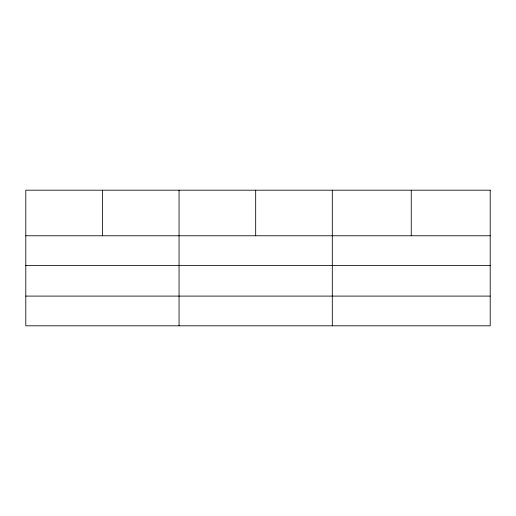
<?xml version="1.0" encoding="UTF-8"?>
<svg xmlns="http://www.w3.org/2000/svg" width="516" height="516" viewBox="0 0 516 516"><rect width="100%" height="100%" fill="white"/><g stroke="black" fill="none" stroke-linecap="round" stroke-linejoin="round"><path stroke-width="0.77" d="M25.8 235.767L490.2 235.767M25.8 265.482L490.2 265.482M25.8 296.094L490.2 296.094M411.252 190.191L411.252 235.767M332.304 190.191L332.304 325.809M255.678 190.191L255.678 235.767M179.052 190.191L179.052 325.809M102.426 190.191L102.426 235.767M490.2 190.191L25.8 190.191L25.8 325.809L490.2 325.809L490.2 190.191"/></g></svg>
